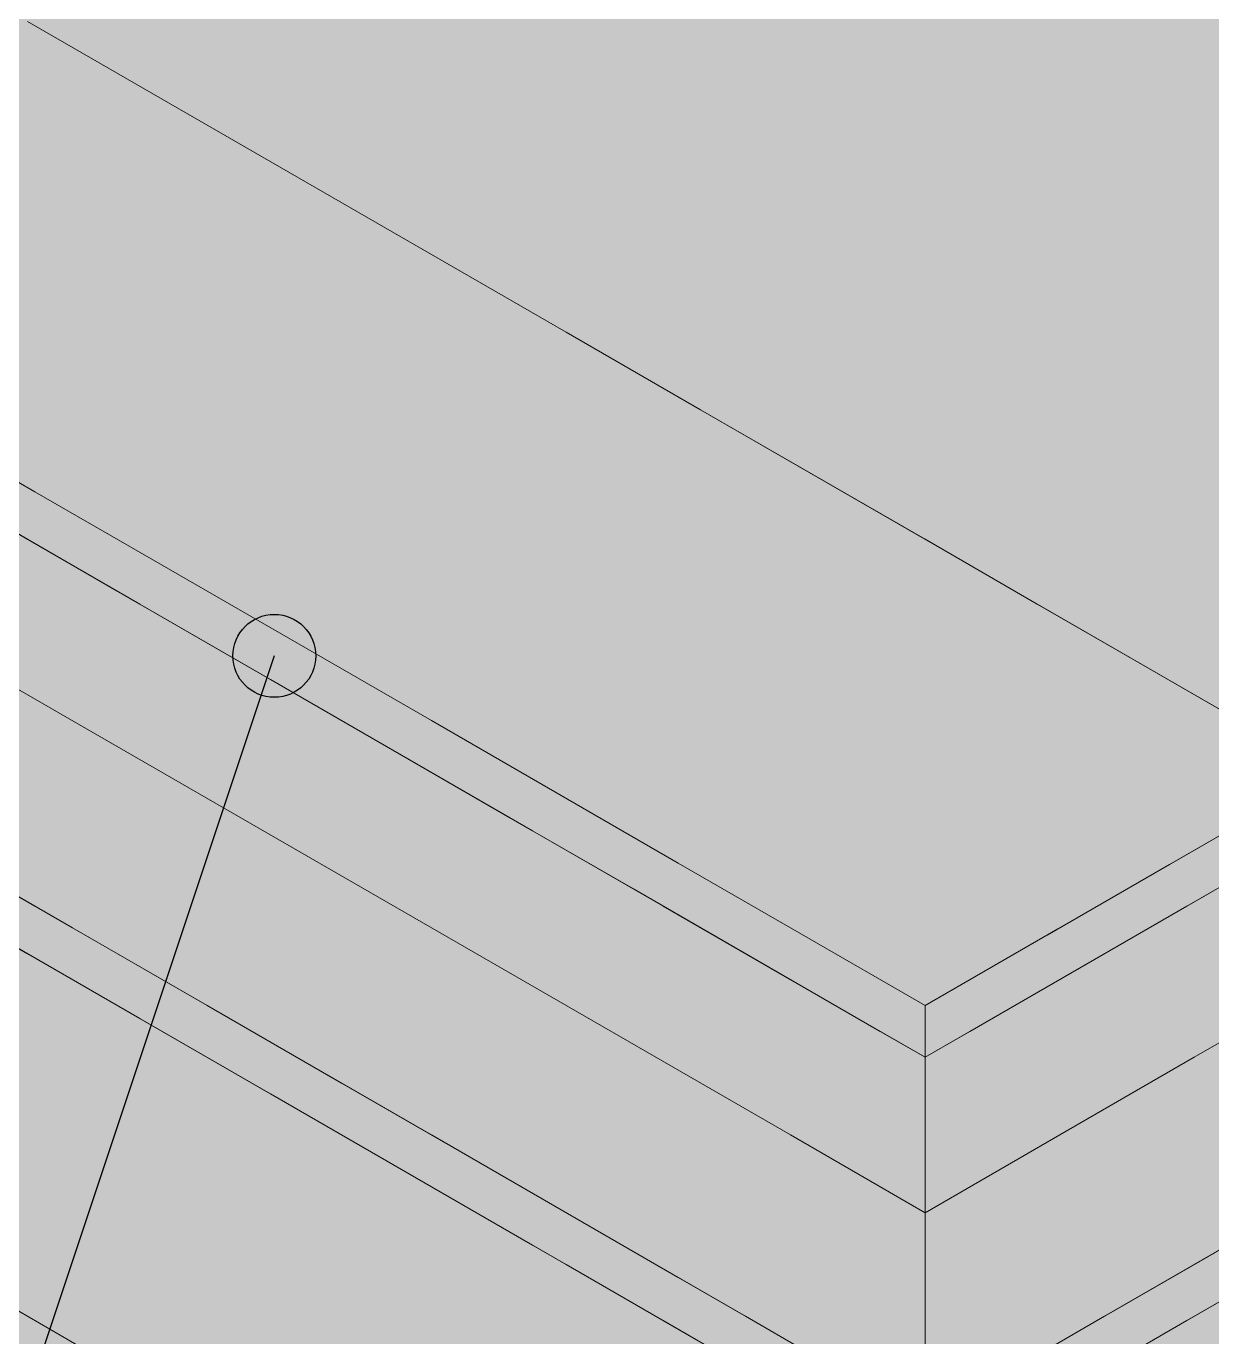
# Model space of a CAD drawing. Header units: metres. Extents: x 349021 to 349543, y 9281040 to 9281959.
# Drawn here: x 349203.0716 to 349203.3003, y 9281044.191 to 9281044.4441 of the extents above; entities that cross this region are included whole.
import ezdxf

# ---------------------------------------------------------------- set-up
doc = ezdxf.new("R2010")
doc.units = ezdxf.units.M
doc.header["$LTSCALE"] = 0.25
doc.layers.add('ISO-3D', color=7, linetype='CONTINUOUS', lineweight=13)
doc.layers.add('ISO-3D-ARISTAS', color=250, linetype='CONTINUOUS', lineweight=13)
doc.layers.add('LLAMADAS-NUM', color=30, linetype='CONTINUOUS', lineweight=25, true_color=0xc05014)

msp = doc.modelspace()

# ---------------------------------------------------------------- linework, layer by layer
at = {"layer": 'ISO-3D', "true_color": 0x9e9d98}
for points in [[(349203.12376, 9281044.44312), (349203.09778, 9281044.45812), (349203.12376, 9281044.47125), (349203.09778, 9281044.48625)], [(349203.17572, 9281044.44125), (349203.14974, 9281044.45625), (349203.17572, 9281044.46937), (349203.14974, 9281044.48437)], [(349203.22335, 9281044.44187), (349203.2017, 9281044.45437), (349203.22335, 9281044.47), (349203.2017, 9281044.4825)], [(349203.09778, 9281044.43), (349203.07179, 9281044.445), (349203.09778, 9281044.45812), (349203.07179, 9281044.47312)], [(349203.2883, 9281044.4325), (349203.26665, 9281044.445), (349203.2883, 9281044.46062), (349203.26665, 9281044.47312)], [(349203.14974, 9281044.42812), (349203.12376, 9281044.44312), (349203.14974, 9281044.45625), (349203.12376, 9281044.47125)], [(349203.2017, 9281044.42625), (349203.17572, 9281044.44125), (349203.2017, 9281044.45437), (349203.17572, 9281044.46937)], [(349203.245, 9281044.42937), (349203.22335, 9281044.44187), (349203.245, 9281044.4575), (349203.22335, 9281044.47)], [(349203.30995, 9281044.42), (349203.2883, 9281044.4325), (349203.30995, 9281044.44812), (349203.2883, 9281044.46062)], [(349203.12376, 9281044.415), (349203.09778, 9281044.43), (349203.12376, 9281044.44312), (349203.09778, 9281044.45812)], [(349203.17572, 9281044.41312), (349203.14974, 9281044.42812), (349203.17572, 9281044.44125), (349203.14974, 9281044.45625)], [(349203.26665, 9281044.41687), (349203.245, 9281044.42937), (349203.26665, 9281044.445), (349203.245, 9281044.4575)], [(349203.22335, 9281044.41375), (349203.2017, 9281044.42625), (349203.22335, 9281044.44187), (349203.2017, 9281044.45437)], [(349203.2883, 9281044.40437), (349203.26665, 9281044.41687), (349203.2883, 9281044.4325), (349203.26665, 9281044.445)], [(349203.14974, 9281044.4), (349203.12376, 9281044.415), (349203.14974, 9281044.42812), (349203.12376, 9281044.44312)], [(349203.2017, 9281044.39812), (349203.17572, 9281044.41312), (349203.2017, 9281044.42625), (349203.17572, 9281044.44125)], [(349203.245, 9281044.40125), (349203.22335, 9281044.41375), (349203.245, 9281044.42937), (349203.22335, 9281044.44187)], [(349203.30995, 9281044.39187), (349203.2883, 9281044.40437), (349203.30995, 9281044.42), (349203.2883, 9281044.4325)], [(349203.26665, 9281044.38875), (349203.245, 9281044.40125), (349203.26665, 9281044.41687), (349203.245, 9281044.42937)], [(349203.17572, 9281044.385), (349203.14974, 9281044.4), (349203.17572, 9281044.41312), (349203.14974, 9281044.42812)], [(349203.22335, 9281044.38562), (349203.2017, 9281044.39812), (349203.22335, 9281044.41375), (349203.2017, 9281044.42625)], [(349203.2883, 9281044.37625), (349203.26665, 9281044.38875), (349203.2883, 9281044.40437), (349203.26665, 9281044.41687)], [(349203.2017, 9281044.37), (349203.17572, 9281044.385), (349203.2017, 9281044.39812), (349203.17572, 9281044.41312)], [(349203.245, 9281044.37312), (349203.22335, 9281044.38562), (349203.245, 9281044.40125), (349203.22335, 9281044.41375)], [(349203.30995, 9281044.36375), (349203.2883, 9281044.37625), (349203.30995, 9281044.39187), (349203.2883, 9281044.40437)], [(349203.26665, 9281044.36062), (349203.245, 9281044.37312), (349203.26665, 9281044.38875), (349203.245, 9281044.40125)], [(349203.22335, 9281044.3575), (349203.2017, 9281044.37), (349203.22335, 9281044.38562), (349203.2017, 9281044.39812)], [(349203.2883, 9281044.34812), (349203.26665, 9281044.36062), (349203.2883, 9281044.37625), (349203.26665, 9281044.38875)], [(349203.245, 9281044.345), (349203.22335, 9281044.3575), (349203.245, 9281044.37312), (349203.22335, 9281044.38562)], [(349203.30995, 9281044.33562), (349203.2883, 9281044.34812), (349203.30995, 9281044.36375), (349203.2883, 9281044.37625)], [(349203.26665, 9281044.3325), (349203.245, 9281044.345), (349203.26665, 9281044.36062), (349203.245, 9281044.37312)], [(349203.2883, 9281044.32), (349203.26665, 9281044.3325), (349203.2883, 9281044.34812), (349203.26665, 9281044.36062)], [(349203.30995, 9281044.3075), (349203.2883, 9281044.32), (349203.30995, 9281044.33562), (349203.2883, 9281044.34812)], [(349203.09345, 9281044.30583), (349203.06819, 9281044.32042), (349203.09345, 9281044.3325), (349203.06819, 9281044.34708)], [(349203.1187, 9281044.29125), (349203.09345, 9281044.30583), (349203.1187, 9281044.31792), (349203.09345, 9281044.3325)], [(349203.08912, 9281044.285), (349203.06313, 9281044.3), (349203.08912, 9281044.305), (349203.06313, 9281044.32)], [(349203.09345, 9281044.27917), (349203.06819, 9281044.29375), (349203.09345, 9281044.30583), (349203.06819, 9281044.32042)], [(349203.14396, 9281044.27667), (349203.1187, 9281044.29125), (349203.14396, 9281044.30333), (349203.1187, 9281044.31792)], [(349203.1151, 9281044.27), (349203.08912, 9281044.285), (349203.1151, 9281044.29), (349203.08912, 9281044.305)], [(349203.1187, 9281044.26458), (349203.09345, 9281044.27917), (349203.1187, 9281044.29125), (349203.09345, 9281044.30583)], [(349203.16922, 9281044.26208), (349203.14396, 9281044.27667), (349203.16922, 9281044.28875), (349203.14396, 9281044.30333)], [(349203.08912, 9281044.26), (349203.06313, 9281044.275), (349203.08912, 9281044.285), (349203.06313, 9281044.3)], [(349203.09345, 9281044.2525), (349203.06819, 9281044.26708), (349203.09345, 9281044.27917), (349203.06819, 9281044.29375)], [(349203.14108, 9281044.255), (349203.1151, 9281044.27), (349203.14108, 9281044.275), (349203.1151, 9281044.29)], [(349203.14396, 9281044.25), (349203.1187, 9281044.26458), (349203.14396, 9281044.27667), (349203.1187, 9281044.29125)], [(349203.19448, 9281044.2475), (349203.16922, 9281044.26208), (349203.19448, 9281044.27417), (349203.16922, 9281044.28875)], [(349203.1151, 9281044.245), (349203.08912, 9281044.26), (349203.1151, 9281044.27), (349203.08912, 9281044.285)], [(349203.1187, 9281044.23792), (349203.09345, 9281044.2525), (349203.1187, 9281044.26458), (349203.09345, 9281044.27917)], [(349203.16922, 9281044.23542), (349203.14396, 9281044.25), (349203.16922, 9281044.26208), (349203.14396, 9281044.27667)], [(349203.08912, 9281044.235), (349203.06313, 9281044.25), (349203.08912, 9281044.26), (349203.06313, 9281044.275)], [(349203.16706, 9281044.24), (349203.14108, 9281044.255), (349203.16706, 9281044.26), (349203.14108, 9281044.275)], [(349203.21974, 9281044.23292), (349203.19448, 9281044.2475), (349203.21974, 9281044.25958), (349203.19448, 9281044.27417)], [(349203.14108, 9281044.23), (349203.1151, 9281044.245), (349203.14108, 9281044.255), (349203.1151, 9281044.27)], [(349203.14396, 9281044.22333), (349203.1187, 9281044.23792), (349203.14396, 9281044.25), (349203.1187, 9281044.26458)], [(349203.19448, 9281044.22083), (349203.16922, 9281044.23542), (349203.19448, 9281044.2475), (349203.16922, 9281044.26208)], [(349203.1151, 9281044.22), (349203.08912, 9281044.235), (349203.1151, 9281044.245), (349203.08912, 9281044.26)], [(349203.19304, 9281044.225), (349203.16706, 9281044.24), (349203.19304, 9281044.245), (349203.16706, 9281044.26)], [(349203.245, 9281044.21833), (349203.21974, 9281044.23292), (349203.245, 9281044.245), (349203.21974, 9281044.25958)], [(349203.16706, 9281044.215), (349203.14108, 9281044.23), (349203.16706, 9281044.24), (349203.14108, 9281044.255)], [(349203.08912, 9281044.21), (349203.06313, 9281044.225), (349203.08912, 9281044.235), (349203.06313, 9281044.25)], [(349203.16922, 9281044.20875), (349203.14396, 9281044.22333), (349203.16922, 9281044.23542), (349203.14396, 9281044.25)], [(349203.21974, 9281044.20625), (349203.19448, 9281044.22083), (349203.21974, 9281044.23292), (349203.19448, 9281044.2475)], [(349203.14108, 9281044.205), (349203.1151, 9281044.22), (349203.14108, 9281044.23), (349203.1151, 9281044.245)], [(349203.21902, 9281044.21), (349203.19304, 9281044.225), (349203.21902, 9281044.23), (349203.19304, 9281044.245)], [(349203.19304, 9281044.2), (349203.16706, 9281044.215), (349203.19304, 9281044.225), (349203.16706, 9281044.24)], [(349203.1151, 9281044.195), (349203.08912, 9281044.21), (349203.1151, 9281044.22), (349203.08912, 9281044.235)], [(349203.19448, 9281044.19417), (349203.16922, 9281044.20875), (349203.19448, 9281044.22083), (349203.16922, 9281044.23542)], [(349203.245, 9281044.19167), (349203.21974, 9281044.20625), (349203.245, 9281044.21833), (349203.21974, 9281044.23292)], [(349203.16706, 9281044.19), (349203.14108, 9281044.205), (349203.16706, 9281044.215), (349203.14108, 9281044.23)], [(349203.245, 9281044.195), (349203.21902, 9281044.21), (349203.245, 9281044.215), (349203.21902, 9281044.23)], [(349203.08912, 9281044.185), (349203.06313, 9281044.2), (349203.08912, 9281044.21), (349203.06313, 9281044.225)], [(349203.21902, 9281044.185), (349203.19304, 9281044.2), (349203.21902, 9281044.21), (349203.19304, 9281044.225)], [(349203.21974, 9281044.17958), (349203.19448, 9281044.19417), (349203.21974, 9281044.20625), (349203.19448, 9281044.22083)], [(349203.14108, 9281044.18), (349203.1151, 9281044.195), (349203.14108, 9281044.205), (349203.1151, 9281044.22)], [(349203.19304, 9281044.175), (349203.16706, 9281044.19), (349203.19304, 9281044.2), (349203.16706, 9281044.215)], [(349203.1151, 9281044.17), (349203.08912, 9281044.185), (349203.1151, 9281044.195), (349203.08912, 9281044.21)], [(349203.245, 9281044.17), (349203.21902, 9281044.185), (349203.245, 9281044.195), (349203.21902, 9281044.21)], [(349203.245, 9281044.165), (349203.21974, 9281044.17958), (349203.245, 9281044.19167), (349203.21974, 9281044.20625)], [(349203.16706, 9281044.165), (349203.14108, 9281044.18), (349203.16706, 9281044.19), (349203.14108, 9281044.205)], [(349203.21902, 9281044.16), (349203.19304, 9281044.175), (349203.21902, 9281044.185), (349203.19304, 9281044.2)], [(349203.14108, 9281044.155), (349203.1151, 9281044.17), (349203.14108, 9281044.18), (349203.1151, 9281044.195)]]:
    msp.add_solid(points, dxfattribs=at)
at = {"layer": 'ISO-3D', "true_color": 0x9e9c96}
for points in [[(349203.08912, 9281044.455), (349203.06313, 9281044.44), (349203.06313, 9281044.47), (349203.03715, 9281044.455)], [(349203.14108, 9281044.455), (349203.1151, 9281044.44), (349203.1151, 9281044.47), (349203.08912, 9281044.455)], [(349203.19304, 9281044.455), (349203.16706, 9281044.44), (349203.16706, 9281044.47), (349203.14108, 9281044.455)], [(349203.245, 9281044.455), (349203.21902, 9281044.44), (349203.21902, 9281044.47), (349203.19304, 9281044.455)], [(349203.29696, 9281044.455), (349203.27098, 9281044.44), (349203.27098, 9281044.47), (349203.245, 9281044.455)], [(349203.34892, 9281044.455), (349203.32294, 9281044.44), (349203.32294, 9281044.47), (349203.29696, 9281044.455)], [(349203.09393, 9281044.45111), (349203.07035, 9281044.4375), (349203.06939, 9281044.46528), (349203.04581, 9281044.45167)], [(349203.14204, 9281044.45056), (349203.11846, 9281044.43694), (349203.1175, 9281044.46472), (349203.09393, 9281044.45111)], [(349203.19015, 9281044.45), (349203.16658, 9281044.43639), (349203.16561, 9281044.46417), (349203.14204, 9281044.45056)], [(349203.23826, 9281044.44944), (349203.21469, 9281044.43583), (349203.21373, 9281044.46361), (349203.19015, 9281044.45)], [(349203.28638, 9281044.44889), (349203.2628, 9281044.43528), (349203.26184, 9281044.46306), (349203.23826, 9281044.44944)], [(349203.33593, 9281044.4475), (349203.31236, 9281044.43389), (349203.30995, 9281044.4625), (349203.28638, 9281044.44889)], [(349203.1151, 9281044.44), (349203.08912, 9281044.425), (349203.08912, 9281044.455), (349203.06313, 9281044.44)], [(349203.16706, 9281044.44), (349203.14108, 9281044.425), (349203.14108, 9281044.455), (349203.1151, 9281044.44)], [(349203.21902, 9281044.44), (349203.19304, 9281044.425), (349203.19304, 9281044.455), (349203.16706, 9281044.44)], [(349203.27098, 9281044.44), (349203.245, 9281044.425), (349203.245, 9281044.455), (349203.21902, 9281044.44)], [(349203.32294, 9281044.44), (349203.29696, 9281044.425), (349203.29696, 9281044.455), (349203.27098, 9281044.44)], [(349203.11846, 9281044.43694), (349203.09489, 9281044.42333), (349203.09393, 9281044.45111), (349203.07035, 9281044.4375)], [(349203.16658, 9281044.43639), (349203.143, 9281044.42278), (349203.14204, 9281044.45056), (349203.11846, 9281044.43694)], [(349203.21469, 9281044.43583), (349203.19111, 9281044.42222), (349203.19015, 9281044.45), (349203.16658, 9281044.43639)], [(349203.2628, 9281044.43528), (349203.23923, 9281044.42167), (349203.23826, 9281044.44944), (349203.21469, 9281044.43583)], [(349203.31236, 9281044.43389), (349203.28878, 9281044.42028), (349203.28638, 9281044.44889), (349203.2628, 9281044.43528)], [(349203.08912, 9281044.425), (349203.06313, 9281044.41), (349203.06313, 9281044.44), (349203.03715, 9281044.425)], [(349203.14108, 9281044.425), (349203.1151, 9281044.41), (349203.1151, 9281044.44), (349203.08912, 9281044.425)], [(349203.19304, 9281044.425), (349203.16706, 9281044.41), (349203.16706, 9281044.44), (349203.14108, 9281044.425)], [(349203.245, 9281044.425), (349203.21902, 9281044.41), (349203.21902, 9281044.44), (349203.19304, 9281044.425)], [(349203.29696, 9281044.425), (349203.27098, 9281044.41), (349203.27098, 9281044.44), (349203.245, 9281044.425)], [(349203.34892, 9281044.425), (349203.32294, 9281044.41), (349203.32294, 9281044.44), (349203.29696, 9281044.425)], [(349203.09489, 9281044.42333), (349203.07131, 9281044.40972), (349203.07035, 9281044.4375), (349203.04678, 9281044.42389)], [(349203.143, 9281044.42278), (349203.11943, 9281044.40917), (349203.11846, 9281044.43694), (349203.09489, 9281044.42333)], [(349203.19111, 9281044.42222), (349203.16754, 9281044.40861), (349203.16658, 9281044.43639), (349203.143, 9281044.42278)], [(349203.23923, 9281044.42167), (349203.21565, 9281044.40806), (349203.21469, 9281044.43583), (349203.19111, 9281044.42222)], [(349203.28878, 9281044.42028), (349203.26521, 9281044.40667), (349203.2628, 9281044.43528), (349203.23923, 9281044.42167)], [(349203.33834, 9281044.41889), (349203.31476, 9281044.40528), (349203.31236, 9281044.43389), (349203.28878, 9281044.42028)], [(349203.1151, 9281044.41), (349203.08912, 9281044.395), (349203.08912, 9281044.425), (349203.06313, 9281044.41)], [(349203.11943, 9281044.40917), (349203.09585, 9281044.39556), (349203.09489, 9281044.42333), (349203.07131, 9281044.40972)], [(349203.16706, 9281044.41), (349203.14108, 9281044.395), (349203.14108, 9281044.425), (349203.1151, 9281044.41)], [(349203.21902, 9281044.41), (349203.19304, 9281044.395), (349203.19304, 9281044.425), (349203.16706, 9281044.41)], [(349203.27098, 9281044.41), (349203.245, 9281044.395), (349203.245, 9281044.425), (349203.21902, 9281044.41)], [(349203.32294, 9281044.41), (349203.29696, 9281044.395), (349203.29696, 9281044.425), (349203.27098, 9281044.41)], [(349203.16754, 9281044.40861), (349203.14396, 9281044.395), (349203.143, 9281044.42278), (349203.11943, 9281044.40917)], [(349203.21565, 9281044.40806), (349203.19208, 9281044.39444), (349203.19111, 9281044.42222), (349203.16754, 9281044.40861)], [(349203.26521, 9281044.40667), (349203.24163, 9281044.39306), (349203.23923, 9281044.42167), (349203.21565, 9281044.40806)], [(349203.31476, 9281044.40528), (349203.29119, 9281044.39167), (349203.28878, 9281044.42028), (349203.26521, 9281044.40667)], [(349203.08912, 9281044.395), (349203.06313, 9281044.38), (349203.06313, 9281044.41), (349203.03715, 9281044.395)], [(349203.09585, 9281044.39556), (349203.07228, 9281044.38194), (349203.07131, 9281044.40972), (349203.04774, 9281044.39611)], [(349203.14108, 9281044.395), (349203.1151, 9281044.38), (349203.1151, 9281044.41), (349203.08912, 9281044.395)], [(349203.14396, 9281044.395), (349203.12039, 9281044.38139), (349203.11943, 9281044.40917), (349203.09585, 9281044.39556)], [(349203.19304, 9281044.395), (349203.16706, 9281044.38), (349203.16706, 9281044.41), (349203.14108, 9281044.395)], [(349203.19208, 9281044.39444), (349203.1685, 9281044.38083), (349203.16754, 9281044.40861), (349203.14396, 9281044.395)], [(349203.24163, 9281044.39306), (349203.21806, 9281044.37944), (349203.21565, 9281044.40806), (349203.19208, 9281044.39444)], [(349203.245, 9281044.395), (349203.21902, 9281044.38), (349203.21902, 9281044.41), (349203.19304, 9281044.395)], [(349203.29696, 9281044.395), (349203.27098, 9281044.38), (349203.27098, 9281044.41), (349203.245, 9281044.395)], [(349203.34892, 9281044.395), (349203.32294, 9281044.38), (349203.32294, 9281044.41), (349203.29696, 9281044.395)], [(349203.29119, 9281044.39167), (349203.26761, 9281044.37806), (349203.26521, 9281044.40667), (349203.24163, 9281044.39306)], [(349203.33858, 9281044.39153), (349203.315, 9281044.37792), (349203.31476, 9281044.40528), (349203.29119, 9281044.39167)], [(349203.07228, 9281044.38194), (349203.0487, 9281044.36833), (349203.04774, 9281044.39611), (349203.02416, 9281044.3825)], [(349203.12039, 9281044.38139), (349203.09681, 9281044.36778), (349203.09585, 9281044.39556), (349203.07228, 9281044.38194)], [(349203.1151, 9281044.38), (349203.08912, 9281044.365), (349203.08912, 9281044.395), (349203.06313, 9281044.38)], [(349203.16706, 9281044.38), (349203.14108, 9281044.365), (349203.14108, 9281044.395), (349203.1151, 9281044.38)], [(349203.1685, 9281044.38083), (349203.14493, 9281044.36722), (349203.14396, 9281044.395), (349203.12039, 9281044.38139)], [(349203.21902, 9281044.38), (349203.19304, 9281044.365), (349203.19304, 9281044.395), (349203.16706, 9281044.38)], [(349203.21806, 9281044.37944), (349203.19448, 9281044.36583), (349203.19208, 9281044.39444), (349203.1685, 9281044.38083)], [(349203.26761, 9281044.37806), (349203.24404, 9281044.36444), (349203.24163, 9281044.39306), (349203.21806, 9281044.37944)], [(349203.27098, 9281044.38), (349203.245, 9281044.365), (349203.245, 9281044.395), (349203.21902, 9281044.38)], [(349203.32294, 9281044.38), (349203.29696, 9281044.365), (349203.29696, 9281044.395), (349203.27098, 9281044.38)], [(349203.315, 9281044.37792), (349203.29143, 9281044.36431), (349203.29119, 9281044.39167), (349203.26761, 9281044.37806)], [(349203.09681, 9281044.36778), (349203.07324, 9281044.35417), (349203.07228, 9281044.38194), (349203.0487, 9281044.36833)], [(349203.14493, 9281044.36722), (349203.12135, 9281044.35361), (349203.12039, 9281044.38139), (349203.09681, 9281044.36778)], [(349203.19448, 9281044.36583), (349203.17091, 9281044.35222), (349203.1685, 9281044.38083), (349203.14493, 9281044.36722)], [(349203.08912, 9281044.365), (349203.06313, 9281044.35), (349203.06313, 9281044.38), (349203.03715, 9281044.365)], [(349203.14108, 9281044.365), (349203.1151, 9281044.35), (349203.1151, 9281044.38), (349203.08912, 9281044.365)], [(349203.19304, 9281044.365), (349203.16706, 9281044.35), (349203.16706, 9281044.38), (349203.14108, 9281044.365)], [(349203.245, 9281044.365), (349203.21902, 9281044.35), (349203.21902, 9281044.38), (349203.19304, 9281044.365)], [(349203.24404, 9281044.36444), (349203.22046, 9281044.35083), (349203.21806, 9281044.37944), (349203.19448, 9281044.36583)], [(349203.29143, 9281044.36431), (349203.26785, 9281044.35069), (349203.26761, 9281044.37806), (349203.24404, 9281044.36444)], [(349203.29696, 9281044.365), (349203.27098, 9281044.35), (349203.27098, 9281044.38), (349203.245, 9281044.365)], [(349203.33882, 9281044.36417), (349203.31524, 9281044.35056), (349203.315, 9281044.37792), (349203.29143, 9281044.36431)], [(349203.34892, 9281044.365), (349203.32294, 9281044.35), (349203.32294, 9281044.38), (349203.29696, 9281044.365)], [(349203.12135, 9281044.35361), (349203.09778, 9281044.34), (349203.09681, 9281044.36778), (349203.07324, 9281044.35417)], [(349203.17091, 9281044.35222), (349203.14733, 9281044.33861), (349203.14493, 9281044.36722), (349203.12135, 9281044.35361)], [(349203.22046, 9281044.35083), (349203.19689, 9281044.33722), (349203.19448, 9281044.36583), (349203.17091, 9281044.35222)], [(349203.1151, 9281044.35), (349203.08912, 9281044.335), (349203.08912, 9281044.365), (349203.06313, 9281044.35)], [(349203.16706, 9281044.35), (349203.14108, 9281044.335), (349203.14108, 9281044.365), (349203.1151, 9281044.35)], [(349203.21902, 9281044.35), (349203.19304, 9281044.335), (349203.19304, 9281044.365), (349203.16706, 9281044.35)], [(349203.27098, 9281044.35), (349203.245, 9281044.335), (349203.245, 9281044.365), (349203.21902, 9281044.35)], [(349203.26785, 9281044.35069), (349203.24428, 9281044.33708), (349203.24404, 9281044.36444), (349203.22046, 9281044.35083)], [(349203.31524, 9281044.35056), (349203.29167, 9281044.33694), (349203.29143, 9281044.36431), (349203.26785, 9281044.35069)], [(349203.32294, 9281044.35), (349203.29696, 9281044.335), (349203.29696, 9281044.365), (349203.27098, 9281044.35)], [(349203.14733, 9281044.33861), (349203.12376, 9281044.325), (349203.12135, 9281044.35361), (349203.09778, 9281044.34)], [(349203.08912, 9281044.335), (349203.06313, 9281044.32), (349203.06313, 9281044.35), (349203.03715, 9281044.335)], [(349203.14108, 9281044.335), (349203.1151, 9281044.32), (349203.1151, 9281044.35), (349203.08912, 9281044.335)], [(349203.19304, 9281044.335), (349203.16706, 9281044.32), (349203.16706, 9281044.35), (349203.14108, 9281044.335)], [(349203.19689, 9281044.33722), (349203.17331, 9281044.32361), (349203.17091, 9281044.35222), (349203.14733, 9281044.33861)], [(349203.245, 9281044.335), (349203.21902, 9281044.32), (349203.21902, 9281044.35), (349203.19304, 9281044.335)], [(349203.24428, 9281044.33708), (349203.2207, 9281044.32347), (349203.22046, 9281044.35083), (349203.19689, 9281044.33722)], [(349203.29167, 9281044.33694), (349203.26809, 9281044.32333), (349203.26785, 9281044.35069), (349203.24428, 9281044.33708)], [(349203.29696, 9281044.335), (349203.27098, 9281044.32), (349203.27098, 9281044.35), (349203.245, 9281044.335)], [(349203.33906, 9281044.33681), (349203.31548, 9281044.32319), (349203.31524, 9281044.35056), (349203.29167, 9281044.33694)], [(349203.34892, 9281044.335), (349203.32294, 9281044.32), (349203.32294, 9281044.35), (349203.29696, 9281044.335)], [(349203.17331, 9281044.32361), (349203.14974, 9281044.31), (349203.14733, 9281044.33861), (349203.12376, 9281044.325)], [(349203.2207, 9281044.32347), (349203.19713, 9281044.30986), (349203.19689, 9281044.33722), (349203.17331, 9281044.32361)], [(349203.1151, 9281044.32), (349203.08912, 9281044.305), (349203.08912, 9281044.335), (349203.06313, 9281044.32)], [(349203.16706, 9281044.32), (349203.14108, 9281044.305), (349203.14108, 9281044.335), (349203.1151, 9281044.32)], [(349203.21902, 9281044.32), (349203.19304, 9281044.305), (349203.19304, 9281044.335), (349203.16706, 9281044.32)], [(349203.27098, 9281044.32), (349203.245, 9281044.305), (349203.245, 9281044.335), (349203.21902, 9281044.32)], [(349203.26809, 9281044.32333), (349203.24452, 9281044.30972), (349203.24428, 9281044.33708), (349203.2207, 9281044.32347)], [(349203.31548, 9281044.32319), (349203.29191, 9281044.30958), (349203.29167, 9281044.33694), (349203.26809, 9281044.32333)], [(349203.32294, 9281044.32), (349203.29696, 9281044.305), (349203.29696, 9281044.335), (349203.27098, 9281044.32)], [(349203.19713, 9281044.30986), (349203.17355, 9281044.29625), (349203.17331, 9281044.32361), (349203.14974, 9281044.31)], [(349203.24452, 9281044.30972), (349203.22094, 9281044.29611), (349203.2207, 9281044.32347), (349203.19713, 9281044.30986)], [(349203.29191, 9281044.30958), (349203.26833, 9281044.29597), (349203.26809, 9281044.32333), (349203.24452, 9281044.30972)], [(349203.3393, 9281044.30944), (349203.31573, 9281044.29583), (349203.31548, 9281044.32319), (349203.29191, 9281044.30958)], [(349203.14108, 9281044.305), (349203.1151, 9281044.29), (349203.1151, 9281044.32), (349203.08912, 9281044.305)], [(349203.19304, 9281044.305), (349203.16706, 9281044.29), (349203.16706, 9281044.32), (349203.14108, 9281044.305)], [(349203.245, 9281044.305), (349203.21902, 9281044.29), (349203.21902, 9281044.32), (349203.19304, 9281044.305)], [(349203.29696, 9281044.305), (349203.27098, 9281044.29), (349203.27098, 9281044.32), (349203.245, 9281044.305)], [(349203.34892, 9281044.305), (349203.32294, 9281044.29), (349203.32294, 9281044.32), (349203.29696, 9281044.305)], [(349203.22094, 9281044.29611), (349203.19737, 9281044.2825), (349203.19713, 9281044.30986), (349203.17355, 9281044.29625)], [(349203.26833, 9281044.29597), (349203.24476, 9281044.28236), (349203.24452, 9281044.30972), (349203.22094, 9281044.29611)], [(349203.31573, 9281044.29583), (349203.29215, 9281044.28222), (349203.29191, 9281044.30958), (349203.26833, 9281044.29597)], [(349203.16706, 9281044.29), (349203.14108, 9281044.275), (349203.14108, 9281044.305), (349203.1151, 9281044.29)], [(349203.21902, 9281044.29), (349203.19304, 9281044.275), (349203.19304, 9281044.305), (349203.16706, 9281044.29)], [(349203.27098, 9281044.29), (349203.245, 9281044.275), (349203.245, 9281044.305), (349203.21902, 9281044.29)], [(349203.32294, 9281044.29), (349203.29696, 9281044.275), (349203.29696, 9281044.305), (349203.27098, 9281044.29)], [(349203.24476, 9281044.28236), (349203.22118, 9281044.26875), (349203.22094, 9281044.29611), (349203.19737, 9281044.2825)], [(349203.29215, 9281044.28222), (349203.26858, 9281044.26861), (349203.26833, 9281044.29597), (349203.24476, 9281044.28236)], [(349203.19304, 9281044.275), (349203.16706, 9281044.26), (349203.16706, 9281044.29), (349203.14108, 9281044.275)], [(349203.245, 9281044.275), (349203.21902, 9281044.26), (349203.21902, 9281044.29), (349203.19304, 9281044.275)], [(349203.29696, 9281044.275), (349203.27098, 9281044.26), (349203.27098, 9281044.29), (349203.245, 9281044.275)], [(349203.34892, 9281044.275), (349203.32294, 9281044.26), (349203.32294, 9281044.29), (349203.29696, 9281044.275)], [(349203.26858, 9281044.26861), (349203.245, 9281044.255), (349203.24476, 9281044.28236), (349203.22118, 9281044.26875)], [(349203.21902, 9281044.26), (349203.19304, 9281044.245), (349203.19304, 9281044.275), (349203.16706, 9281044.26)], [(349203.27098, 9281044.26), (349203.245, 9281044.245), (349203.245, 9281044.275), (349203.21902, 9281044.26)], [(349203.32294, 9281044.26), (349203.29696, 9281044.245), (349203.29696, 9281044.275), (349203.27098, 9281044.26)], [(349203.245, 9281044.245), (349203.21902, 9281044.23), (349203.21902, 9281044.26), (349203.19304, 9281044.245)], [(349203.29696, 9281044.245), (349203.27098, 9281044.23), (349203.27098, 9281044.26), (349203.245, 9281044.245)], [(349203.27098, 9281044.23), (349203.245, 9281044.215), (349203.245, 9281044.245), (349203.21902, 9281044.23)]]:
    msp.add_solid(points, dxfattribs=at)
at = {"layer": 'ISO-3D', "true_color": 0xb0aea8}
for points in [[(349203.14108, 9281044.455), (349203.11943, 9281044.4425), (349203.1151, 9281044.47), (349203.09345, 9281044.4575)], [(349203.18871, 9281044.4525), (349203.16706, 9281044.44), (349203.16273, 9281044.4675), (349203.14108, 9281044.455)], [(349203.23634, 9281044.45), (349203.21469, 9281044.4375), (349203.21036, 9281044.465), (349203.18871, 9281044.4525)], [(349203.28397, 9281044.4475), (349203.26232, 9281044.435), (349203.25799, 9281044.4625), (349203.23634, 9281044.45)], [(349203.3316, 9281044.445), (349203.30995, 9281044.4325), (349203.30562, 9281044.46), (349203.28397, 9281044.4475)], [(349203.11943, 9281044.4425), (349203.09778, 9281044.43), (349203.09345, 9281044.4575), (349203.07179, 9281044.445)], [(349203.16706, 9281044.44), (349203.14541, 9281044.4275), (349203.14108, 9281044.455), (349203.11943, 9281044.4425)], [(349203.21469, 9281044.4375), (349203.19304, 9281044.425), (349203.18871, 9281044.4525), (349203.16706, 9281044.44)], [(349203.26232, 9281044.435), (349203.24067, 9281044.4225), (349203.23634, 9281044.45), (349203.21469, 9281044.4375)], [(349203.30995, 9281044.4325), (349203.2883, 9281044.42), (349203.28397, 9281044.4475), (349203.26232, 9281044.435)], [(349203.14541, 9281044.4275), (349203.12376, 9281044.415), (349203.11943, 9281044.4425), (349203.09778, 9281044.43)], [(349203.19304, 9281044.425), (349203.17139, 9281044.4125), (349203.16706, 9281044.44), (349203.14541, 9281044.4275)], [(349203.24067, 9281044.4225), (349203.21902, 9281044.41), (349203.21469, 9281044.4375), (349203.19304, 9281044.425)], [(349203.2883, 9281044.42), (349203.26665, 9281044.4075), (349203.26232, 9281044.435), (349203.24067, 9281044.4225)], [(349203.33593, 9281044.4175), (349203.31428, 9281044.405), (349203.30995, 9281044.4325), (349203.2883, 9281044.42)], [(349203.17139, 9281044.4125), (349203.14974, 9281044.4), (349203.14541, 9281044.4275), (349203.12376, 9281044.415)], [(349203.21902, 9281044.41), (349203.19737, 9281044.3975), (349203.19304, 9281044.425), (349203.17139, 9281044.4125)], [(349203.26665, 9281044.4075), (349203.245, 9281044.395), (349203.24067, 9281044.4225), (349203.21902, 9281044.41)], [(349203.31428, 9281044.405), (349203.29263, 9281044.3925), (349203.2883, 9281044.42), (349203.26665, 9281044.4075)], [(349203.19737, 9281044.3975), (349203.17572, 9281044.385), (349203.17139, 9281044.4125), (349203.14974, 9281044.4)], [(349203.245, 9281044.395), (349203.22335, 9281044.3825), (349203.21902, 9281044.41), (349203.19737, 9281044.3975)], [(349203.29263, 9281044.3925), (349203.27098, 9281044.38), (349203.26665, 9281044.4075), (349203.245, 9281044.395)], [(349203.34026, 9281044.39), (349203.31861, 9281044.3775), (349203.31428, 9281044.405), (349203.29263, 9281044.3925)], [(349203.22335, 9281044.3825), (349203.2017, 9281044.37), (349203.19737, 9281044.3975), (349203.17572, 9281044.385)], [(349203.27098, 9281044.38), (349203.24933, 9281044.3675), (349203.245, 9281044.395), (349203.22335, 9281044.3825)], [(349203.31861, 9281044.3775), (349203.29696, 9281044.365), (349203.29263, 9281044.3925), (349203.27098, 9281044.38)], [(349203.24933, 9281044.3675), (349203.22768, 9281044.355), (349203.22335, 9281044.3825), (349203.2017, 9281044.37)], [(349203.29696, 9281044.365), (349203.27531, 9281044.3525), (349203.27098, 9281044.38), (349203.24933, 9281044.3675)], [(349203.34459, 9281044.3625), (349203.32294, 9281044.35), (349203.31861, 9281044.3775), (349203.29696, 9281044.365)], [(349203.27531, 9281044.3525), (349203.25366, 9281044.34), (349203.24933, 9281044.3675), (349203.22768, 9281044.355)], [(349203.32294, 9281044.35), (349203.30129, 9281044.3375), (349203.29696, 9281044.365), (349203.27531, 9281044.3525)], [(349203.30129, 9281044.3375), (349203.27964, 9281044.325), (349203.27531, 9281044.3525), (349203.25366, 9281044.34)], [(349203.08912, 9281044.335), (349203.06437, 9281044.32071), (349203.06458, 9281044.34917), (349203.03983, 9281044.33488)], [(349203.32727, 9281044.3225), (349203.30562, 9281044.31), (349203.30129, 9281044.3375), (349203.27964, 9281044.325)], [(349203.1151, 9281044.32), (349203.09035, 9281044.30571), (349203.08912, 9281044.335), (349203.06437, 9281044.32071)], [(349203.09035, 9281044.30571), (349203.06561, 9281044.29143), (349203.06437, 9281044.32071), (349203.03963, 9281044.30643)], [(349203.14108, 9281044.305), (349203.11633, 9281044.29071), (349203.1151, 9281044.32), (349203.09035, 9281044.30571)], [(349203.11633, 9281044.29071), (349203.09159, 9281044.27643), (349203.09035, 9281044.30571), (349203.06561, 9281044.29143)], [(349203.16489, 9281044.29125), (349203.14015, 9281044.27696), (349203.14108, 9281044.305), (349203.11633, 9281044.29071)], [(349203.09159, 9281044.27643), (349203.06685, 9281044.26214), (349203.06561, 9281044.29143), (349203.04087, 9281044.27714)], [(349203.14015, 9281044.27696), (349203.11541, 9281044.26268), (349203.11633, 9281044.29071), (349203.09159, 9281044.27643)], [(349203.18871, 9281044.2775), (349203.16396, 9281044.26321), (349203.16489, 9281044.29125), (349203.14015, 9281044.27696)], [(349203.08046, 9281044.27), (349203.07179, 9281044.265), (349203.05447, 9281044.285), (349203.04581, 9281044.28)], [(349203.16396, 9281044.26321), (349203.13922, 9281044.24893), (349203.14015, 9281044.27696), (349203.11541, 9281044.26268)], [(349203.21252, 9281044.26375), (349203.18778, 9281044.24946), (349203.18871, 9281044.2775), (349203.16396, 9281044.26321)], [(349203.32555, 9281044.26294), (349203.30198, 9281044.24933), (349203.30081, 9281044.27722), (349203.27724, 9281044.26361)], [(349203.11541, 9281044.26268), (349203.09066, 9281044.24839), (349203.09159, 9281044.27643), (349203.06685, 9281044.26214)], [(349203.10644, 9281044.255), (349203.09778, 9281044.25), (349203.08046, 9281044.27), (349203.07179, 9281044.265)], [(349203.09066, 9281044.24839), (349203.06592, 9281044.23411), (349203.06685, 9281044.26214), (349203.0421, 9281044.24786)], [(349203.13922, 9281044.24893), (349203.11448, 9281044.23464), (349203.11541, 9281044.26268), (349203.09066, 9281044.24839)], [(349203.18778, 9281044.24946), (349203.16304, 9281044.23518), (349203.16396, 9281044.26321), (349203.13922, 9281044.24893)], [(349203.23634, 9281044.25), (349203.2116, 9281044.23571), (349203.21252, 9281044.26375), (349203.18778, 9281044.24946)], [(349203.30198, 9281044.24933), (349203.2784, 9281044.23571), (349203.27724, 9281044.26361), (349203.25366, 9281044.25)], [(349203.13242, 9281044.24), (349203.12376, 9281044.235), (349203.10644, 9281044.255), (349203.09778, 9281044.25)], [(349203.16304, 9281044.23518), (349203.13829, 9281044.22089), (349203.13922, 9281044.24893), (349203.11448, 9281044.23464)], [(349203.2116, 9281044.23571), (349203.18685, 9281044.22143), (349203.18778, 9281044.24946), (349203.16304, 9281044.23518)], [(349203.245, 9281044.245), (349203.22026, 9281044.23071), (349203.23634, 9281044.25), (349203.2116, 9281044.23571)], [(349203.2784, 9281044.23571), (349203.26974, 9281044.23071), (349203.25366, 9281044.25), (349203.245, 9281044.245)], [(349203.32672, 9281044.23504), (349203.30315, 9281044.22143), (349203.30198, 9281044.24933), (349203.2784, 9281044.23571)], [(349203.11448, 9281044.23464), (349203.08973, 9281044.22036), (349203.09066, 9281044.24839), (349203.06592, 9281044.23411)], [(349203.26974, 9281044.23071), (349203.245, 9281044.21643), (349203.245, 9281044.245), (349203.22026, 9281044.23071)], [(349203.1584, 9281044.225), (349203.14974, 9281044.22), (349203.13242, 9281044.24), (349203.12376, 9281044.235)], [(349203.08973, 9281044.22036), (349203.06499, 9281044.20607), (349203.06592, 9281044.23411), (349203.04117, 9281044.21982)], [(349203.13829, 9281044.22089), (349203.11355, 9281044.20661), (349203.11448, 9281044.23464), (349203.08973, 9281044.22036)], [(349203.18685, 9281044.22143), (349203.16211, 9281044.20714), (349203.16304, 9281044.23518), (349203.13829, 9281044.22089)], [(349203.22026, 9281044.23071), (349203.19551, 9281044.21643), (349203.2116, 9281044.23571), (349203.18685, 9281044.22143)], [(349203.30315, 9281044.22143), (349203.29449, 9281044.21643), (349203.2784, 9281044.23571), (349203.26974, 9281044.23071)], [(349203.245, 9281044.21643), (349203.22026, 9281044.20214), (349203.22026, 9281044.23071), (349203.19551, 9281044.21643)], [(349203.29449, 9281044.21643), (349203.26974, 9281044.20214), (349203.26974, 9281044.23071), (349203.245, 9281044.21643)], [(349203.18438, 9281044.21), (349203.17572, 9281044.205), (349203.1584, 9281044.225), (349203.14974, 9281044.22)], [(349203.16211, 9281044.20714), (349203.13737, 9281044.19286), (349203.13829, 9281044.22089), (349203.11355, 9281044.20661)], [(349203.19551, 9281044.21643), (349203.17077, 9281044.20214), (349203.18685, 9281044.22143), (349203.16211, 9281044.20714)], [(349203.32789, 9281044.20714), (349203.31923, 9281044.20214), (349203.30315, 9281044.22143), (349203.29449, 9281044.21643)], [(349203.11355, 9281044.20661), (349203.08881, 9281044.19232), (349203.08973, 9281044.22036), (349203.06499, 9281044.20607)], [(349203.22026, 9281044.20214), (349203.19551, 9281044.18786), (349203.19551, 9281044.21643), (349203.17077, 9281044.20214)], [(349203.26974, 9281044.20214), (349203.245, 9281044.18786), (349203.245, 9281044.21643), (349203.22026, 9281044.20214)], [(349203.31923, 9281044.20214), (349203.29449, 9281044.18786), (349203.29449, 9281044.21643), (349203.26974, 9281044.20214)], [(349203.21036, 9281044.195), (349203.2017, 9281044.19), (349203.18438, 9281044.21), (349203.17572, 9281044.205)], [(349203.31428, 9281044.205), (349203.2883, 9281044.19), (349203.30562, 9281044.21), (349203.27964, 9281044.195)], [(349203.08881, 9281044.19232), (349203.06406, 9281044.17804), (349203.06499, 9281044.20607), (349203.04025, 9281044.19179)], [(349203.13737, 9281044.19286), (349203.11262, 9281044.17857), (349203.11355, 9281044.20661), (349203.08881, 9281044.19232)], [(349203.17077, 9281044.20214), (349203.14603, 9281044.18786), (349203.16211, 9281044.20714), (349203.13737, 9281044.19286)], [(349203.19551, 9281044.18786), (349203.17077, 9281044.17357), (349203.17077, 9281044.20214), (349203.14603, 9281044.18786)], [(349203.245, 9281044.18786), (349203.22026, 9281044.17357), (349203.22026, 9281044.20214), (349203.19551, 9281044.18786)], [(349203.29449, 9281044.18786), (349203.26974, 9281044.17357), (349203.26974, 9281044.20214), (349203.245, 9281044.18786)], [(349203.34397, 9281044.18786), (349203.31923, 9281044.17357), (349203.31923, 9281044.20214), (349203.29449, 9281044.18786)], [(349203.08912, 9281044.185), (349203.06746, 9281044.1725), (349203.06313, 9281044.2), (349203.04148, 9281044.1875)], [(349203.22768, 9281044.185), (349203.21902, 9281044.18), (349203.21036, 9281044.195), (349203.2017, 9281044.19)], [(349203.2883, 9281044.19), (349203.27098, 9281044.18), (349203.27964, 9281044.195), (349203.26232, 9281044.185)], [(349203.11262, 9281044.17857), (349203.08788, 9281044.16429), (349203.08881, 9281044.19232), (349203.06406, 9281044.17804)], [(349203.14603, 9281044.18786), (349203.12128, 9281044.17357), (349203.13737, 9281044.19286), (349203.11262, 9281044.17857)]]:
    msp.add_solid(points, dxfattribs=at)
at = {"layer": 'ISO-3D', "true_color": 0x8e8d88}
for points in [[(349203.07324, 9281044.32417), (349203.0487, 9281044.33833), (349203.07324, 9281044.35417), (349203.0487, 9281044.36833)], [(349203.09778, 9281044.31), (349203.07324, 9281044.32417), (349203.09778, 9281044.34), (349203.07324, 9281044.35417)], [(349203.12376, 9281044.295), (349203.09778, 9281044.31), (349203.12376, 9281044.325), (349203.09778, 9281044.34)], [(349203.07324, 9281044.29917), (349203.0487, 9281044.31333), (349203.07324, 9281044.32417), (349203.0487, 9281044.33833)], [(349203.14974, 9281044.28), (349203.12376, 9281044.295), (349203.14974, 9281044.31), (349203.12376, 9281044.325)], [(349203.09778, 9281044.285), (349203.07324, 9281044.29917), (349203.09778, 9281044.31), (349203.07324, 9281044.32417)], [(349203.07324, 9281044.27417), (349203.0487, 9281044.28833), (349203.07324, 9281044.29917), (349203.0487, 9281044.31333)], [(349203.12376, 9281044.27), (349203.09778, 9281044.285), (349203.12376, 9281044.295), (349203.09778, 9281044.31)], [(349203.17355, 9281044.26625), (349203.14974, 9281044.28), (349203.17355, 9281044.29625), (349203.14974, 9281044.31)], [(349203.09778, 9281044.26), (349203.07324, 9281044.27417), (349203.09778, 9281044.285), (349203.07324, 9281044.29917)], [(349203.14974, 9281044.255), (349203.12376, 9281044.27), (349203.14974, 9281044.28), (349203.12376, 9281044.295)], [(349203.19737, 9281044.2525), (349203.17355, 9281044.26625), (349203.19737, 9281044.2825), (349203.17355, 9281044.29625)], [(349203.32078, 9281044.26208), (349203.29552, 9281044.2475), (349203.32078, 9281044.28875), (349203.29552, 9281044.27417)], [(349203.12376, 9281044.245), (349203.09778, 9281044.26), (349203.12376, 9281044.27), (349203.09778, 9281044.285)], [(349203.22118, 9281044.23875), (349203.19737, 9281044.2525), (349203.22118, 9281044.26875), (349203.19737, 9281044.2825)], [(349203.17355, 9281044.24125), (349203.14974, 9281044.255), (349203.17355, 9281044.26625), (349203.14974, 9281044.28)], [(349203.29552, 9281044.2475), (349203.27026, 9281044.23292), (349203.29552, 9281044.27417), (349203.27026, 9281044.25958)], [(349203.14974, 9281044.23), (349203.12376, 9281044.245), (349203.14974, 9281044.255), (349203.12376, 9281044.27)], [(349203.245, 9281044.225), (349203.22118, 9281044.23875), (349203.245, 9281044.255), (349203.22118, 9281044.26875)], [(349203.19737, 9281044.2275), (349203.17355, 9281044.24125), (349203.19737, 9281044.2525), (349203.17355, 9281044.26625)], [(349203.32078, 9281044.23542), (349203.29552, 9281044.22083), (349203.32078, 9281044.26208), (349203.29552, 9281044.2475)], [(349203.27026, 9281044.23292), (349203.245, 9281044.21833), (349203.27026, 9281044.25958), (349203.245, 9281044.245)], [(349203.32294, 9281044.24), (349203.29696, 9281044.225), (349203.32294, 9281044.26), (349203.29696, 9281044.245)], [(349203.17355, 9281044.21625), (349203.14974, 9281044.23), (349203.17355, 9281044.24125), (349203.14974, 9281044.255)], [(349203.22118, 9281044.21375), (349203.19737, 9281044.2275), (349203.22118, 9281044.23875), (349203.19737, 9281044.2525)], [(349203.29552, 9281044.22083), (349203.27026, 9281044.20625), (349203.29552, 9281044.2475), (349203.27026, 9281044.23292)], [(349203.29696, 9281044.225), (349203.27098, 9281044.21), (349203.29696, 9281044.245), (349203.27098, 9281044.23)], [(349203.19737, 9281044.2025), (349203.17355, 9281044.21625), (349203.19737, 9281044.2275), (349203.17355, 9281044.24125)], [(349203.245, 9281044.2), (349203.22118, 9281044.21375), (349203.245, 9281044.225), (349203.22118, 9281044.23875)], [(349203.32294, 9281044.215), (349203.29696, 9281044.2), (349203.32294, 9281044.24), (349203.29696, 9281044.225)], [(349203.32078, 9281044.20875), (349203.29552, 9281044.19417), (349203.32078, 9281044.23542), (349203.29552, 9281044.22083)], [(349203.27026, 9281044.20625), (349203.245, 9281044.19167), (349203.27026, 9281044.23292), (349203.245, 9281044.21833)], [(349203.27098, 9281044.21), (349203.245, 9281044.195), (349203.27098, 9281044.23), (349203.245, 9281044.215)], [(349203.22118, 9281044.18875), (349203.19737, 9281044.2025), (349203.22118, 9281044.21375), (349203.19737, 9281044.2275)], [(349203.29696, 9281044.2), (349203.27098, 9281044.185), (349203.29696, 9281044.225), (349203.27098, 9281044.21)], [(349203.29552, 9281044.19417), (349203.27026, 9281044.17958), (349203.29552, 9281044.22083), (349203.27026, 9281044.20625)], [(349203.245, 9281044.175), (349203.22118, 9281044.18875), (349203.245, 9281044.2), (349203.22118, 9281044.21375)], [(349203.32294, 9281044.19), (349203.29696, 9281044.175), (349203.32294, 9281044.215), (349203.29696, 9281044.2)], [(349203.27098, 9281044.185), (349203.245, 9281044.17), (349203.27098, 9281044.21), (349203.245, 9281044.195)], [(349203.27026, 9281044.17958), (349203.245, 9281044.165), (349203.27026, 9281044.20625), (349203.245, 9281044.19167)], [(349203.29696, 9281044.175), (349203.27098, 9281044.16), (349203.29696, 9281044.2), (349203.27098, 9281044.185)]]:
    msp.add_solid(points, dxfattribs=at)
at = {"layer": 'ISO-3D', "true_color": 0x7f7e7a}
for points in [[(349203.32181, 9281044.26935), (349203.29621, 9281044.25457), (349203.32181, 9281044.29935), (349203.29621, 9281044.28457)], [(349203.29621, 9281044.25457), (349203.2706, 9281044.23978), (349203.29621, 9281044.28457), (349203.2706, 9281044.26978)], [(349203.2706, 9281044.23978), (349203.245, 9281044.225), (349203.2706, 9281044.26978), (349203.245, 9281044.255)], [(349203.32181, 9281044.24435), (349203.29621, 9281044.22957), (349203.32181, 9281044.26935), (349203.29621, 9281044.25457)], [(349203.29621, 9281044.22957), (349203.2706, 9281044.21478), (349203.29621, 9281044.25457), (349203.2706, 9281044.23978)], [(349203.32181, 9281044.21935), (349203.29621, 9281044.20457), (349203.32181, 9281044.24435), (349203.29621, 9281044.22957)], [(349203.2706, 9281044.21478), (349203.245, 9281044.2), (349203.2706, 9281044.23978), (349203.245, 9281044.225)], [(349203.29621, 9281044.20457), (349203.2706, 9281044.18978), (349203.29621, 9281044.22957), (349203.2706, 9281044.21478)], [(349203.2706, 9281044.18978), (349203.245, 9281044.175), (349203.2706, 9281044.21478), (349203.245, 9281044.2)]]:
    msp.add_solid(points, dxfattribs=at)
at = {"layer": 'ISO-3D-ARISTAS', "color": 250}
for p, q in [((349203.09778, 9281044.43), (349203.07179, 9281044.445)), ((349203.09778, 9281044.43), (349203.07179, 9281044.445)), ((349203.12376, 9281044.415), (349203.09778, 9281044.43)), ((349203.12376, 9281044.415), (349203.09778, 9281044.43)), ((349203.14974, 9281044.4), (349203.12376, 9281044.415)), ((349203.14974, 9281044.4), (349203.12376, 9281044.415)), ((349203.17572, 9281044.385), (349203.14974, 9281044.4)), ((349203.17572, 9281044.385), (349203.14974, 9281044.4)), ((349203.2017, 9281044.37), (349203.17572, 9281044.385)), ((349203.2017, 9281044.37), (349203.17572, 9281044.385)), ((349203.0487, 9281044.36833), (349203.07324, 9281044.35417)), ((349203.07324, 9281044.35417), (349203.0487, 9281044.36833)), ((349203.22768, 9281044.355), (349203.2017, 9281044.37)), ((349203.22335, 9281044.3575), (349203.2017, 9281044.37)), ((349203.245, 9281044.345), (349203.22335, 9281044.3575)), ((349203.25366, 9281044.34), (349203.22768, 9281044.355)), ((349203.07324, 9281044.35417), (349203.09778, 9281044.34)), ((349203.09778, 9281044.34), (349203.07324, 9281044.35417)), ((349203.06458, 9281044.34917), (349203.08912, 9281044.335)), ((349203.06819, 9281044.34708), (349203.09345, 9281044.3325)), ((349203.26665, 9281044.3325), (349203.245, 9281044.345)), ((349203.09778, 9281044.34), (349203.12376, 9281044.325)), ((349203.12376, 9281044.325), (349203.09778, 9281044.34)), ((349203.27964, 9281044.325), (349203.25366, 9281044.34)), ((349203.08912, 9281044.335), (349203.1151, 9281044.32)), ((349203.09345, 9281044.3325), (349203.1187, 9281044.31792)), ((349203.2883, 9281044.32), (349203.26665, 9281044.3325)), ((349203.12376, 9281044.325), (349203.14974, 9281044.31)), ((349203.14974, 9281044.31), (349203.12376, 9281044.325)), ((349203.30562, 9281044.31), (349203.27964, 9281044.325)), ((349203.08912, 9281044.305), (349203.06313, 9281044.32)), ((349203.06313, 9281044.32), (349203.08912, 9281044.305)), ((349203.1151, 9281044.32), (349203.14108, 9281044.305)), ((349203.30995, 9281044.3075), (349203.2883, 9281044.32)), ((349203.1187, 9281044.31792), (349203.14396, 9281044.30333)), ((349203.14974, 9281044.31), (349203.17355, 9281044.29625)), ((349203.17355, 9281044.29625), (349203.14974, 9281044.31)), ((349203.1151, 9281044.29), (349203.08912, 9281044.305)), ((349203.08912, 9281044.305), (349203.1151, 9281044.29)), ((349203.14108, 9281044.305), (349203.16489, 9281044.29125)), ((349203.14396, 9281044.30333), (349203.16922, 9281044.28875)), ((349203.29621, 9281044.28457), (349203.32181, 9281044.29935)), ((349203.17355, 9281044.29625), (349203.19737, 9281044.2825)), ((349203.19737, 9281044.2825), (349203.17355, 9281044.29625)), ((349203.31573, 9281044.29583), (349203.29215, 9281044.28222)), ((349203.14108, 9281044.275), (349203.1151, 9281044.29)), ((349203.1151, 9281044.29), (349203.14108, 9281044.275)), ((349203.16489, 9281044.29125), (349203.18871, 9281044.2775)), ((349203.07324, 9281044.27417), (349203.0487, 9281044.28833)), ((349203.16922, 9281044.28875), (349203.19448, 9281044.27417)), ((349203.29552, 9281044.27417), (349203.32078, 9281044.28875)), ((349203.05447, 9281044.285), (349203.08046, 9281044.27)), ((349203.2706, 9281044.26978), (349203.29621, 9281044.28457)), ((349203.19737, 9281044.2825), (349203.22118, 9281044.26875)), ((349203.22118, 9281044.26875), (349203.19737, 9281044.2825)), ((349203.29215, 9281044.28222), (349203.26858, 9281044.26861)), ((349203.07179, 9281044.265), (349203.04581, 9281044.28)), ((349203.18871, 9281044.2775), (349203.21252, 9281044.26375)), ((349203.27724, 9281044.26361), (349203.30081, 9281044.27722)), ((349203.09778, 9281044.26), (349203.07324, 9281044.27417)), ((349203.16706, 9281044.26), (349203.14108, 9281044.275)), ((349203.14108, 9281044.275), (349203.16706, 9281044.26)), ((349203.19448, 9281044.27417), (349203.21974, 9281044.25958)), ((349203.27026, 9281044.25958), (349203.29552, 9281044.27417)), ((349203.08046, 9281044.27), (349203.10644, 9281044.255)), ((349203.245, 9281044.255), (349203.2706, 9281044.26978)), ((349203.09345, 9281044.2525), (349203.06819, 9281044.26708)), ((349203.22118, 9281044.26875), (349203.245, 9281044.255)), ((349203.245, 9281044.255), (349203.22118, 9281044.26875)), ((349203.26858, 9281044.26861), (349203.245, 9281044.255)), ((349203.09778, 9281044.25), (349203.07179, 9281044.265)), ((349203.21252, 9281044.26375), (349203.23634, 9281044.25)), ((349203.25366, 9281044.25), (349203.27724, 9281044.26361)), ((349203.12376, 9281044.245), (349203.09778, 9281044.26)), ((349203.19304, 9281044.245), (349203.16706, 9281044.26)), ((349203.16706, 9281044.26), (349203.19304, 9281044.245)), ((349203.21974, 9281044.25958), (349203.245, 9281044.245)), ((349203.245, 9281044.245), (349203.27026, 9281044.25958)), ((349203.32294, 9281044.26), (349203.29696, 9281044.245)), ((349203.29696, 9281044.245), (349203.32294, 9281044.26)), ((349203.10644, 9281044.255), (349203.13242, 9281044.24)), ((349203.245, 9281044.225), (349203.245, 9281044.255)), ((349203.245, 9281044.255), (349203.245, 9281044.225)), ((349203.1187, 9281044.23792), (349203.09345, 9281044.2525)), ((349203.12376, 9281044.235), (349203.09778, 9281044.25)), ((349203.23634, 9281044.25), (349203.245, 9281044.245)), ((349203.245, 9281044.245), (349203.25366, 9281044.25)), ((349203.14974, 9281044.23), (349203.12376, 9281044.245)), ((349203.21902, 9281044.23), (349203.19304, 9281044.245)), ((349203.19304, 9281044.245), (349203.21902, 9281044.23)), ((349203.245, 9281044.21833), (349203.245, 9281044.245)), ((349203.245, 9281044.245), (349203.245, 9281044.21833)), ((349203.29696, 9281044.245), (349203.27098, 9281044.23)), ((349203.27098, 9281044.23), (349203.29696, 9281044.245)), ((349203.13242, 9281044.24), (349203.1584, 9281044.225)), ((349203.14396, 9281044.22333), (349203.1187, 9281044.23792)), ((349203.14974, 9281044.22), (349203.12376, 9281044.235)), ((349203.17355, 9281044.21625), (349203.14974, 9281044.23)), ((349203.245, 9281044.215), (349203.21902, 9281044.23)), ((349203.21902, 9281044.23), (349203.245, 9281044.215)), ((349203.27098, 9281044.23), (349203.245, 9281044.215)), ((349203.245, 9281044.215), (349203.27098, 9281044.23)), ((349203.16922, 9281044.20875), (349203.14396, 9281044.22333)), ((349203.1584, 9281044.225), (349203.18438, 9281044.21)), ((349203.245, 9281044.2), (349203.245, 9281044.225)), ((349203.245, 9281044.225), (349203.245, 9281044.2)), ((349203.17572, 9281044.205), (349203.14974, 9281044.22)), ((349203.245, 9281044.19167), (349203.245, 9281044.21833)), ((349203.245, 9281044.21833), (349203.245, 9281044.19167)), ((349203.32181, 9281044.21935), (349203.29621, 9281044.20457)), ((349203.19737, 9281044.2025), (349203.17355, 9281044.21625)), ((349203.245, 9281044.195), (349203.245, 9281044.215)), ((349203.245, 9281044.215), (349203.245, 9281044.195)), ((349203.19448, 9281044.19417), (349203.16922, 9281044.20875)), ((349203.18438, 9281044.21), (349203.21036, 9281044.195)), ((349203.27964, 9281044.195), (349203.30562, 9281044.21)), ((349203.32078, 9281044.20875), (349203.29552, 9281044.19417)), ((349203.2017, 9281044.19), (349203.17572, 9281044.205)), ((349203.29621, 9281044.20457), (349203.2706, 9281044.18978)), ((349203.31428, 9281044.205), (349203.2883, 9281044.19)), ((349203.22118, 9281044.18875), (349203.19737, 9281044.2025)), ((349203.08912, 9281044.185), (349203.06313, 9281044.2)), ((349203.06313, 9281044.2), (349203.08912, 9281044.185)), ((349203.245, 9281044.175), (349203.245, 9281044.2)), ((349203.245, 9281044.2), (349203.245, 9281044.175)), ((349203.21974, 9281044.17958), (349203.19448, 9281044.19417)), ((349203.21036, 9281044.195), (349203.22768, 9281044.185)), ((349203.245, 9281044.195), (349203.245, 9281044.17)), ((349203.245, 9281044.17), (349203.245, 9281044.195)), ((349203.26232, 9281044.185), (349203.27964, 9281044.195)), ((349203.29552, 9281044.19417), (349203.27026, 9281044.17958)), ((349203.245, 9281044.165), (349203.245, 9281044.19167)), ((349203.245, 9281044.19167), (349203.245, 9281044.165))]:
    msp.add_line(p, q, dxfattribs=at)
at = {"layer": 'LLAMADAS-NUM'}
msp.add_line((349203.11943, 9281044.3225), (349203.05943, 9281044.1425), dxfattribs=at)
msp.add_circle((349203.11943, 9281044.3225), 0.008, dxfattribs=at)

doc.saveas('drawing.dxf')
